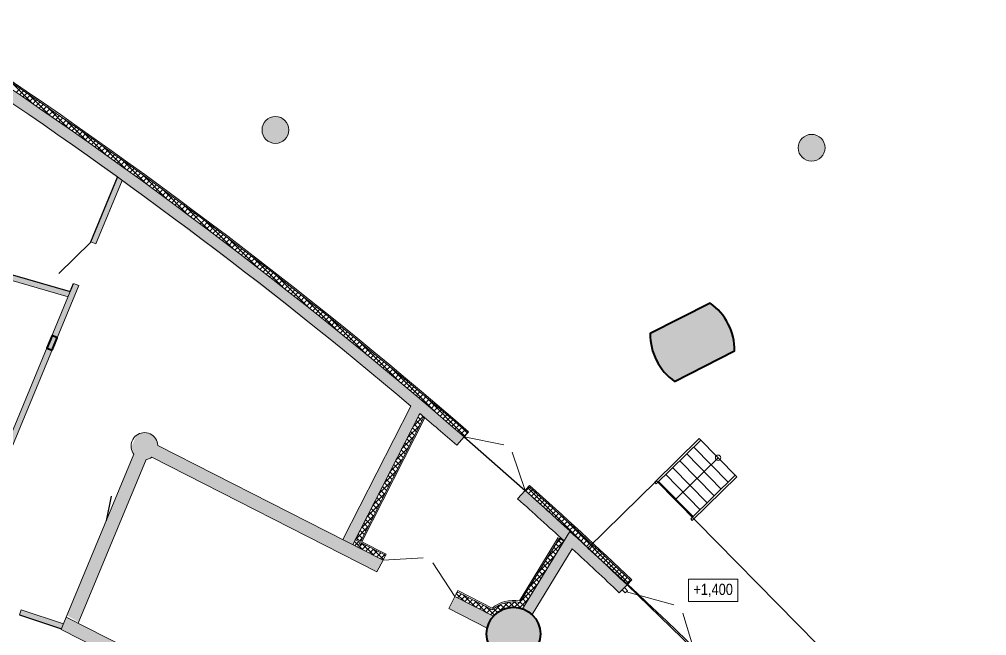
# Model space of a CAD drawing. Header units: millimetres. Extents: x 72919 to 485785, y -53256 to 338519.
# Drawn here: x 356589 to 378206, y 231175 to 244956 of the extents above; entities that cross this region are included whole.
import ezdxf

# ---------------------------------------------------------------- set-up
doc = ezdxf.new("R2010")
doc.units = ezdxf.units.MM
for name, color, linetype, lineweight in [('door', 177, 'Continuous', 9), ('gr', 251, 'Continuous', 40), ('h', 7, 'Continuous', 9), ('stairs', 4, 'Continuous', 5), ('wall', 5, 'Continuous', 40)]:
    doc.layers.add(name, color=color, linetype=linetype, lineweight=lineweight)
doc.styles.add('Шрифт надписей', font='ARIALN.TTF')

# ---------------------------------------------------------------- blocks, each defined once
blk = doc.blocks.new('Пилон 1')
at = {"layer": 'wall', "lineweight": 9, "ltscale": 400, "true_color": 0x000000}
h = blk.add_hatch(color=18, dxfattribs=at)
h.dxf.hatch_style = 1
edge = h.paths.add_edge_path()
edge.add_line((600, -750), (600, 750))
edge.add_arc((0, -375), 1275, 61.9275, 118.0725)
edge.add_line((-600, 750), (-600, -750))
edge.add_arc((0, 375), 1275, 241.9275, 298.0725)
at = {"layer": 'wall', "color": 0, "ltscale": 400}
blk.add_lwpolyline([(600, -750), (600, 750, 0.25), (-600, 750), (-600, -750, 0.25), (600, -750)], format="xyb", dxfattribs=at)
blk = doc.blocks.new('Колонна ∅1200')
at = {"lineweight": 9, "ltscale": 400, "true_color": 0x000000}
h = blk.add_hatch(color=18, dxfattribs=at)
h.dxf.hatch_style = 1
edge = h.paths.add_edge_path()
edge.add_arc((0, 0), 600, 0, 360)
at = {"color": 18, "ltscale": 400, "true_color": 0x000000}
blk.add_circle((0, 0), 600, dxfattribs=at)
blk = doc.blocks.new('сердечник для 125')
at = {"lineweight": 40, "ltscale": 200, "true_color": 0x000000}
h = blk.add_hatch(color=18, dxfattribs=at)
h.dxf.hatch_style = 1
h.paths.add_polyline_path([(-779283, 728683), (-779583, 728683), (-779583, 728558), (-779283, 728558)])
at = {"color": 18, "lineweight": 40, "true_color": 0x000000}
blk.add_lwpolyline([(-779283, 728683), (-779583, 728683), (-779583, 728558), (-779283, 728558)], close=True, dxfattribs=at)
at = {"ltscale": 0.740741}
for points in [[(-779408, 728682), (-779408, 728683)], [(-779283, 728558), (-779283, 728558)]]:
    blk.add_lwpolyline(points, dxfattribs=at)
blk = doc.blocks.new('Откосы  по обваловке')
at = {"layer": 'gr', "lineweight": 18, "flags": 128}
for points in [[(35191.917, 32879.755), (35206.789, 32834.274), (35208.505, 32829.014), (35209.399, 32825.975, -0.169619), (35205.761, 32774.107, -0.169619)], [(35205.862, 32851.591, 0.030365), (35216.244, 32831.417, -0.267831), (35216.9, 32787.052, -0.000174), (35209.004, 32772.817)], [(35204.553, 32851.09, 0.030459), (35215.041, 32830.7, -0.267852), (35215.676, 32787.732, -0.000158), (35208.504, 32774.8, -0.000158)]]:
    blk.add_lwpolyline(points, format="xyb", dxfattribs=at)

msp = doc.modelspace()

# ---------------------------------------------------------------- hatches: boundary and pattern name
at = {"ltscale": 500, "true_color": 0x000000}
h = msp.add_hatch(color=18, dxfattribs=at)
h.dxf.hatch_style = 1
h.paths.add_polyline_path([(352905.13384, 245384.05532), (353058.44832, 245286.93563), (352079.07235, 243740.87926), (352594.06055, 243414.65114), (352726.819, 243620.72371), (352435.2321, 243808.71249), (353270.42026, 245154.38366), (353585.97663, 244954.33993), (353721.37245, 245164.50633), (352966.68376, 245640.42919)])
edge = h.paths.add_edge_path()
edge.add_line((354603.16618, 244299.03435), (354738.562, 244509.20074))
edge.add_arc((297440.59503, 156228.28714), 105245.31688, 48.9683242121, 57.0147604278, ccw=False)
edge.add_line((366531.6373, 235619.75144), (366366.35508, 235432.17176))
edge.add_line((366366.35508, 235432.17176), (365529.10444, 236142.58616))
edge.add_line((365529.10444, 236142.58616), (364042.13368, 233210.12323))
edge.add_line((364042.13368, 233210.12323), (363819.38244, 233323.62164))
edge.add_line((363819.38244, 233323.62164), (365340.81706, 236309.57945))
edge.add_arc((285987.5293, 140949.82109), 124058.16294, 50.2345843008, 56.1187944759)
edge.add_line((355146.58247, 243942.31187), (354166.47976, 242395.10828))
edge.add_line((354166.47976, 242395.10828), (353608.27223, 242754.72317))
edge.add_line((353608.27223, 242754.72317), (353743.85834, 242965.02898))
edge.add_line((353743.85834, 242965.02898), (354090.14311, 242741.77596))
edge.add_line((354090.14311, 242741.77596), (354937.80859, 244079.91233))
edge.add_line((354937.80859, 244079.91233), (354603.16618, 244299.03435))
h = msp.add_hatch(color=18, dxfattribs=at)
h.dxf.hatch_style = 1
edge = h.paths.add_edge_path()
edge.add_arc((362312.44269, 242483.8158), 300, 0, 360)
h = msp.add_hatch(color=18, dxfattribs=at)
h.dxf.hatch_style = 1
edge = h.paths.add_edge_path()
edge.add_arc((374294.46579, 242084.88914), 300, 0, 360)
h = msp.add_hatch(color=18, dxfattribs=at)
h.dxf.hatch_style = 1
h.paths.add_polyline_path([(358783.92966, 241413.15782), (358186.81258, 239982.61759), (358244.55506, 239958.69987), (358302.29753, 239934.78216), (358899.4146, 241365.32239)])
h = msp.add_hatch(color=18, dxfattribs=at)
h.dxf.hatch_style = 1
h.paths.add_polyline_path([(355207.9759, 239592.6341), (355184.45084, 239469.80196), (355689.03453, 239324.33223), (356084.0269, 239211.21188), (357678.17947, 238754.66862), (357726.3262, 238870.90512), (356138.56465, 239325.61808)])
h = msp.add_hatch(color=18, dxfattribs=at)
h.dxf.hatch_style = 1
h.paths.add_polyline_path([(357800.30232, 239049.49926), (355795.10324, 234208.52044), (355848.5458, 234191.1559), (355914.35291, 234169.77387), (357915.78726, 239001.66383)])
h = msp.add_hatch(color=18, dxfattribs=at)
h.dxf.hatch_style = 1
h.paths.add_polyline_path([(363559.44563, 228573.96813), (363423.24908, 228306.66587), (357524.2839, 231312.32217), (357572.96958, 231431.32655), (357638.80496, 231590.66859)])
edge = h.paths.add_edge_path()
edge.add_line((366183.64011, 231782.26559), (367047.06949, 231342.32255))
edge.add_arc((367632.79563, 231212.22684), 600, 167.477312248, 224.022283272)
edge.add_line((367201.35388, 230795.26399), (365295.96751, 227686.27673))
edge.add_line((365295.96751, 227686.27673), (365163.28113, 227756.83185))
edge.add_line((365163.28113, 227756.83185), (365027.06264, 227489.48655))
edge.add_line((365027.06264, 227489.48655), (365408.35088, 227295.21156))
edge.add_line((365408.35088, 227295.21156), (367457.14537, 230638.51351))
edge.add_arc((367632.79563, 231212.22684), 600, 252.977307644, 498.522287876)
edge.add_line((367183.26758, 231609.62404), (366319.8382, 232049.56707))
edge.add_line((366319.8382, 232049.56707), (366183.64011, 231782.26559))
edge = h.paths.add_edge_path()
edge.add_line((364579.83122, 232599.45409), (364716.02931, 232866.75557))
edge.add_line((364716.02931, 232866.75557), (359684.70774, 235430.36406))
edge.add_arc((359385.11985, 235414.66944), 299.99872, 2.998834671, 127.50229041)
edge.add_line((359202.48268, 235652.66712), (359087.68878, 235375.49866))
edge.add_arc((359385.06588, 235414.64416), 299.94251, 187.499065476, 217.502295784)
edge.add_line((359147.1128, 235232.04119), (357655.02784, 231629.83405))
edge.add_line((357655.02784, 231629.83405), (357915.66401, 231475.12836))
edge.add_line((357915.66401, 231475.12836), (359424.27766, 235117.23334))
edge.add_arc((359385.11577, 235414.673), 300.00668, 277.50060816, 302.999137291)
edge.add_line((359548.50733, 235163.06377), (364579.83122, 232599.45409))
h = msp.add_hatch(color=18, dxfattribs=at)
h.dxf.hatch_style = 1
h.paths.add_polyline_path([(367889.66692, 234423.14977), (367724.3847, 234235.57009, -0.0032322112), (368761.67347, 233293.91893), (368892.18523, 233506.89477, -0.000293216), (368985.93525, 233420.64579), (368988.44612, 233424.74316, 0.0003485442), (368895.4878, 233510.48904, 0.0031262846)])
h = msp.add_hatch(color=18, dxfattribs=at)
h.dxf.hatch_style = 1
edge = h.paths.add_edge_path()
edge.add_arc((336810.43379, 180914.99944), 58990, 54.4763461264, 54.7241800759)
edge.add_line((370877.93421, 229073.3374), (368236.38564, 226608.71048))
edge.add_line((368236.38564, 226608.71048), (366290.76832, 228735.17441))
edge.add_line((366290.76832, 228735.17441), (366157.57056, 228517.81715))
edge.add_line((366157.57056, 228517.81715), (372010.44681, 222128.91942))
edge.add_line((372010.44681, 222128.91942), (372170.60006, 222316.43479))
edge.add_line((372170.60006, 222316.43479), (370552.2509, 224083.38856))
edge.add_line((370552.2509, 224083.38856), (373657.78341, 226981.17929))
edge.add_arc((336810.43379, 180914.99944), 58990, 51.3444346551, 51.5898786462)
edge.add_line((373460.10736, 227138.60301), (370383.38306, 224267.74999))
edge.add_line((370383.38306, 224267.74999), (368406.74542, 226425.74113))
edge.add_line((368406.74542, 226425.74113), (371085.92463, 228925.52774))
h.paths.add_polyline_path([(372170.60006, 222316.43479), (372010.44681, 222128.91942), (372662.90963, 221416.70238), (372836.06783, 221589.86057)])
edge = h.paths.add_edge_path()
edge.add_arc((295401.98044, 153531.21201), 108363.62729, 43.124967666, 43.1839497634, ccw=False)
edge.add_line((374492.74059, 227607.70881), (374669.61177, 227784.57999))
edge.add_arc((295401.98044, 153531.21201), 108613.62729, 43.1292850333, 43.4382715468)
edge.add_line((374268.02512, 228210.9752), (374180.09428, 228125.93469))
edge.add_line((374180.09428, 228125.93469), (374155.09428, 228100.93469))
edge.add_line((374155.09428, 228100.93469), (374154.67653, 228101.35243))
edge.add_line((374154.67653, 228101.35243), (374088.30958, 228037.16699))
edge.add_arc((295401.98044, 153531.21201), 108363.62729, 43.3161076353, 43.4368770861, ccw=False)
edge.add_line((374245.18014, 227871.14462), (373460.10736, 227138.60301))
edge.add_arc((336810.43379, 180914.99944), 58990, 51.3444346551, 51.5898786462, ccw=False)
edge.add_line((373657.78341, 226981.17929), (374416.442, 227689.08809))
edge = h.paths.add_edge_path()
edge.add_arc((399148.30661, 256394.25979), 37732.75183, 224.44334147, 224.896352112)
edge.add_line((372418.99961, 229761.48473), (372508.45524, 229847.99991))
edge.add_line((372508.45524, 229847.99991), (372533.45524, 229872.99991))
edge.add_line((372533.45524, 229872.99991), (372533.87299, 229872.58217))
edge.add_line((372533.87299, 229872.58217), (372598.71714, 229935.29486))
edge.add_arc((295401.98044, 153531.21201), 108613.62729, 44.7043289425, 45.2309496104)
edge.add_line((371893.21615, 230641.59324), (371830.77098, 230577.26913))
edge.add_line((371830.77098, 230577.26913), (371831.14152, 230576.89859))
edge.add_line((371831.14152, 230576.89859), (371806.14152, 230551.89859))
edge.add_line((371806.14152, 230551.89859), (371719.06856, 230462.20564))
edge.add_arc((275196.02953, 133197.28412), 137029.78517, 45.034543219, 45.2193455565, ccw=False)
edge.add_line((372032.28511, 230150.37394), (370877.93421, 229073.3374))
edge.add_arc((336810.43379, 180914.99944), 58990, 54.4763461263, 54.7241800758, ccw=False)
edge.add_line((371085.92463, 228925.52774), (372209.2645, 229973.65097))
edge = h.paths.add_edge_path()
edge.add_line((368985.93525, 233420.64579), (367946.16299, 231723.89167))
edge.add_arc((367632.79563, 231212.22684), 600, 46.490389398, 58.514757917, ccw=False)
edge.add_line((368045.88137, 231647.38218), (368946.43228, 233116.94769))
edge.add_arc((295249.37429, 153368.25395), 108586.88, 46.4992897387, 47.2584762687, ccw=False)
edge.add_line((369996.62642, 232133.46714), (370060.8599, 232199.63338))
edge.add_line((370060.8599, 232199.63338), (370060.48936, 232200.00392))
edge.add_line((370060.48936, 232200.00392), (370085.48936, 232225.00392))
edge.add_line((370085.48936, 232225.00392), (370170.775, 232312.85577))
edge.add_arc((295401.98044, 153531.21201), 108613.62729, 46.4970129946, 47.3526831875)
edge = h.paths.add_edge_path()
edge.add_arc((295401.98044, 153531.21201), 108613.62729, 47.3526831875, 47.4198833327)
edge.add_line((368892.18523, 233506.89477), (367832.68693, 231777.95069))
edge.add_arc((367632.79563, 231212.22684), 600, 58.514757917, 70.539788605, ccw=False)
edge.add_line((367946.16299, 231723.89167), (368985.93525, 233420.64579))
edge = h.paths.add_edge_path()
edge.add_line((375644.13739, 226358.89883), (375797.01785, 226562.42448))
edge.add_arc((295401.98044, 153531.21201), 108613.62729, 42.2521484315, 42.3901880622)
edge.add_line((375620.83453, 226755.90376), (375443.87387, 226578.9431))
edge.add_arc((295401.98044, 153531.21201), 108363.62729, 42.3019591669, 42.384162921, ccw=False)
edge.add_line((375548.59494, 226464.02975), (375574.40609, 226435.65553))
edge.add_line((375574.40609, 226435.65553), (375644.13739, 226358.89883))
edge = h.paths.add_edge_path()
edge.add_line((376295.99001, 225049.78275), (376528.51519, 224858.04387))
edge.add_line((376528.51519, 224858.04387), (376946.80219, 225276.33087))
edge.add_arc((295401.98044, 153531.21201), 108613.62729, 41.3421045776, 42.2521484315)
edge.add_line((375797.01785, 226562.42448), (375644.13739, 226358.89883))
edge.add_line((375644.13739, 226358.89883), (375675.38854, 226324.4512))
edge.add_line((375675.38854, 226324.4512), (375717.99914, 226277.43432))
edge.add_arc((295401.98044, 153531.21201), 108363.62729, 41.4925863822, 42.1687053909, ccw=False)
edge.add_line((376570.8292, 225324.62195), (376295.99001, 225049.78275))
h = msp.add_hatch(color=18, dxfattribs=at)
h.dxf.hatch_style = 1
h.paths.add_polyline_path([(357577.47933, 231442.34992), (356626.42281, 231751.36691), (356589.34077, 231637.24013), (357531.91645, 231330.97873)])

# ---------------------------------------------------------------- linework, layer by layer
at = {"color": 18, "ltscale": 500, "true_color": 0x000000}
for p, q in [((358186.81258, 239982.61759), (358786.07173, 241429.35714)), ((355204.12511, 239593.22865), (357726.3262, 238870.90512)), ((357726.3262, 238870.90512), (357800.30232, 239049.49926)), ((358639.07799, 234297.14005), (358532.05986, 233742.01392)), ((356589.34077, 231637.24013), (357531.91645, 231330.97873))]:
    msp.add_line(p, q, dxfattribs=at)
for points in [[(415650.43379, 180914.99944, 0.4142135624), (336810.43379, 259754.99944), (221610.43379, 259754.99944, 0.4142135624), (142770.43379, 180914.99944), (142770.43379, 104414.99944, 0.4142135624), (221610.43379, 25574.99944), (336810.43379, 25574.99944, 0.4142135624), (415650.43379, 104414.99944)], [(414950.43379, 180914.99944, 0.4142135624), (336810.43379, 259054.99944), (221610.43379, 259054.99944, 0.4142135624), (143470.43379, 180914.99944), (143470.43379, 104414.99944, 0.4142135624), (221610.43379, 26274.99944), (336810.43379, 26274.99944, 0.4142135624), (414950.43379, 104414.99944)]]:
    msp.add_lwpolyline(points, format="xyb", close=True, dxfattribs=at)
msp.add_lwpolyline([(388758.73788, 239272.85203, 0.1813556351), (337567.12652, 259051.18543, 0.1813556351)], format="xyb", dxfattribs=at)
for points in [[(366531.6373, 235619.75144), (367889.66692, 234423.14977)], [(370170.775, 232312.85577), (371892.78375, 230641.14784)]]:
    msp.add_lwpolyline(points, dxfattribs=at)
at = {"layer": 'door', "linetype": 'ByBlock', "ltscale": 100}
for p, q in [((357473.04217, 239273.27302), (358187.95494, 239972.48667)), ((366531.6373, 235619.75144), (367413.93017, 235442.10206)), ((367889.66692, 234423.14977), (367602.36936, 235276.06249)), ((364716.02931, 232866.75557), (365614.79605, 232913.85479)), ((365829.6657, 232804.37229), (366319.8382, 232049.56707))]:
    msp.add_line(p, q, dxfattribs=at)
at = {"layer": 'door', "ltscale": 100}
for p, q in [((370060.48936, 232200.00392), (370110.48936, 232250.00392)), ((370131.20004, 232129.29324), (370060.48936, 232200.00392)), ((370110.48936, 232250.00392), (370181.20004, 232179.29324)), ((370181.20004, 232179.29324), (370131.20004, 232129.29324)), ((370156.20004, 232154.29324), (371217.5992, 231865.44759)), ((371734.71881, 230621.88387), (371414.54336, 231674.25628))]:
    msp.add_line(p, q, dxfattribs=at)
at = {"layer": 'h'}
msp.add_lwpolyline([(371543.74637, 232437.07674), (372643.74637, 232437.07674), (372643.74637, 231937.07674), (371543.74637, 231937.07674)], close=True, dxfattribs=at)
at = {"layer": 'stairs', "color": 4, "lineweight": 15, "ltscale": 100}
msp.add_line((372203.31955, 235154.55506), (371261.41297, 234229.77834), dxfattribs=at)
for points in [[(370787.5425, 234605.37356), (371782.9665, 235582.69442)], [(370822.57192, 234569.69528), (371817.99592, 235547.01614)], [(371782.9665, 235582.69442), (372623.67261, 234726.4157)], [(371504.02706, 235238.75723), (372274.67433, 234453.83508)], [(371661.01149, 235392.88668), (372431.65876, 234607.96453)], [(371347.04263, 235084.62778), (372117.6899, 234299.70562)], [(371033.07377, 234776.36887), (371803.72104, 233991.44672)], [(371190.0582, 234930.49832), (371960.70547, 234145.57617)], [(371593.21919, 233784.77313), (372588.64319, 234762.09398)], [(370822.57192, 234569.69528), (370787.5425, 234605.37356)], [(371646.73661, 233837.31726), (370876.08934, 234622.23942)], [(370876.08934, 234622.23942), (371646.73661, 233837.31726)], [(371628.24861, 233749.09485), (372623.67261, 234726.4157)], [(371593.21919, 233784.77313), (371628.24861, 233749.09485)]]:
    msp.add_lwpolyline(points, dxfattribs=at)
msp.add_circle((372203.31955, 235154.55506), 59.63351, dxfattribs=at)
at = {"layer": 'wall', "color": 18, "lineweight": 18, "ltscale": 0.007407, "true_color": 0x000000}
for p, q in [((358302.29753, 239934.78216), (358890.22488, 241354.16434)), ((355169.71033, 239473.0595), (357678.17947, 238754.66862)), ((355795.10324, 234208.52044), (357726.3262, 238870.90512)), ((355914.35291, 234169.77387), (357915.78726, 239001.66383)), ((356626.42281, 231751.36691), (356589.34077, 231637.24013)), ((356626.42281, 231751.36691), (357577.47933, 231442.34992))]:
    msp.add_line(p, q, dxfattribs=at)
at = {"layer": 'wall', "color": 18, "lineweight": 18, "ltscale": 0.007407, "true_color": 0x000000, "extrusion": (0.891005, -0.453994, 0)}
msp.add_line((365630.80415, 236063.71679), (364217.15423, 233289.29654), dxfattribs=at)
at = {"layer": 'wall', "color": 18, "lineweight": 18, "ltscale": 0.007407, "true_color": 0x000000, "extrusion": (0.707107, -0.707107, 0)}
msp.add_line((365390.02655, 235855.48912), (365613.21602, 236078.67859), dxfattribs=at)
at = {"layer": 'wall', "color": 18, "lineweight": 18, "ltscale": 0.007407, "true_color": 0x000000, "extrusion": (-0.707107, -0.707107, 0)}
msp.add_line((367207.21098, 231635.35104), (367009.94616, 231832.61586), dxfattribs=at)
at = {"layer": 'wall', "color": 18, "lineweight": 18, "ltscale": 0.007407, "true_color": 0x000000}
for points in [[(365536.82247, 236143.58986, -0.0025212714), (366366.35508, 235432.17176), (366531.6373, 235619.75144, 0.0340329577), (354738.562, 244509.20074), (354603.16618, 244299.03435, -0.0009228505), (354937.80859, 244079.91233)], [(355146.58247, 243942.31187, -0.0294067092), (365340.81706, 236309.57945, -0.0294067092)], [(357638.80496, 231590.66859), (359147.1128, 235232.04119, -0.1316668368), (359087.68878, 235375.49866, -0.2679487059), (359202.48268, 235652.66712, -0.6038544122), (359684.70774, 235430.36406), (364716.02931, 232866.75557)], [(364579.83122, 232599.45409), (359548.50733, 235163.06377, -0.1117196736), (359424.27766, 235117.23334), (357906.93347, 231454.05104)], [(368895.4878, 233510.48904, 0.0031262846), (367889.66692, 234423.14977), (367724.3847, 234235.57009, -0.0032322112), (368761.67347, 233293.91893)], [(367832.68693, 231777.95069), (368892.18523, 233506.89477, -0.0040268033), (370170.775, 232312.85577), (369996.62642, 232133.46714, 0.0033125883), (368946.43228, 233116.94769), (368045.88137, 231647.38218)], [(366319.8382, 232049.56707), (367183.26758, 231609.62404, -1.8330825374), (367457.14537, 230638.51351), (366290.76832, 228735.17441)], [(366157.57056, 228517.81715), (365408.35088, 227295.21156), (365027.06264, 227489.48655), (365163.28113, 227756.83185), (365297.80867, 227689.28018), (367201.35388, 230795.26399, -0.2518552105), (367047.06949, 231342.32255), (366183.64011, 231782.26559)]]:
    msp.add_lwpolyline(points, format="xyb", dxfattribs=at)
at = {"layer": 'wall', "color": 18, "lineweight": 18, "ltscale": 0.007407, "true_color": 0x000000, "extrusion": (0.707107, 0.707107, 0)}
for points, elevation in [([(-80472.02507, 0), (-79825.50889, 0)], 424233.13647), ([(-81437.8172, 0), (-80759.36554, 0)], 424408.13647), ([(-82457.43919, 0), (-81741.72963, 0)], 424583.13647), ([(-91712.50658, 0), (-90312.00127, 0)], 425720.63647), ([(-91647.54121, 0), (-91521.36589, 0)], 425370.63647), ([(-92301.43433, 0), (-92175.25901, 0)], 423358.13647), ([(-92472.01515, 0), (-92345.83983, 0)], 422833.13647), ([(-92557.30556, 0), (-92431.13023, 0)], 422570.63647), ([(-96062.52655, 0), (-95939.11673, 0)], 424583.13647), ([(-96020.51277, 0), (-95897.10294, 0)], 424758.13647)]:
    msp.add_lwpolyline(points, dxfattribs=dict(at, elevation=elevation))
at = {"layer": 'wall', "color": 18, "lineweight": 18, "ltscale": 0.007407, "true_color": 0x000000}
for points in [[(356521.53149, 243321.16071), (356607.90075, 243407.52997)], [(356668.68263, 243220.82448), (356755.02515, 243307.167)], [(357279.37833, 242800.62055), (356811.3443, 243268.65458)], [(356889.01567, 243069.92645), (356975.31855, 243156.22933)], [(357255.18916, 242817.38152), (357341.42726, 242903.61961)], [(357401.29223, 242715.99721), (357487.50486, 242802.20984)], [(357474.26536, 242665.22666), (357560.46535, 242751.42664)], [(357547.18626, 242614.40386), (357633.37366, 242700.59127)], [(358104.32086, 242223.1654), (357611.94387, 242715.54239)], [(357620.05493, 242563.52885), (357706.22982, 242649.70374)], [(357692.87141, 242512.60164), (357779.03385, 242598.76408)], [(357838.34788, 242410.59074), (357924.4856, 242496.72846)], [(357911.00791, 242359.50708), (357997.13337, 242445.63255)], [(358345.8747, 242051.91175), (358431.9279, 242137.96495)], [(358970.5505, 241604.42313), (358449.53566, 242125.43798)], [(358490.41428, 241948.96396), (358576.44389, 242034.99357)], [(358562.60617, 241897.41216), (358648.62408, 241983.43007)], [(358634.74614, 241845.80845), (358720.75241, 241931.81472)], [(358850.85483, 241690.68607), (358936.82655, 241776.6578)], [(359421.5521, 241277.16522), (358884.18586, 241814.53146)], [(358994.66812, 241587.012), (359080.61713, 241672.961)], [(359138.27428, 241483.13078), (359224.20081, 241569.05731)], [(359209.99974, 241431.11255), (359295.91512, 241517.02793)], [(359353.2955, 241326.92094), (359439.18877, 241412.81421)], [(359567.85156, 241170.24594), (359653.71213, 241256.10651)], [(359995.57036, 240855.50261), (360081.36717, 240941.29943)], [(360066.67643, 240802.865), (360152.46283, 240888.6514)], [(360492.23221, 240485.95866), (360577.9574, 240571.68385)], [(360774.90822, 240273.65993), (360860.5938, 240359.34551)], [(360845.44891, 240220.45693), (360931.12474, 240306.13276)], [(358186.81258, 239982.61759), (358302.29753, 239934.78216)], [(361127.09891, 240007.13218), (361212.73634, 240092.76961)], [(361337.79852, 239846.60073), (361423.40777, 239932.20998)], [(361478.00904, 239739.32387), (361563.5998, 239824.91463)], [(361687.94131, 239578.02509), (361773.50479, 239663.58857)], [(361757.81654, 239524.15663), (361843.37104, 239609.71113)], [(362175.9959, 239199.87388), (362261.49778, 239285.37575)], [(362245.51395, 239145.64823), (362331.00726, 239231.14154)], [(362314.98103, 239091.37162), (362400.46583, 239176.85643)], [(362384.39716, 239037.04407), (362469.87352, 239122.52043)], [(357800.30232, 239049.49926), (357915.78726, 239001.66383)], [(362453.76235, 238982.66558), (362539.23033, 239068.13355)], [(362523.07663, 238928.23617), (362608.53628, 239013.69581)], [(362592.34001, 238873.75586), (362677.79138, 238959.20723)], [(362661.55249, 238819.22466), (362746.99565, 238904.66782)], [(362730.7141, 238764.64258), (362816.14911, 238850.07759)], [(362937.89384, 238600.59126), (363023.30474, 238686.00215)], [(363006.8521, 238545.80583), (363092.25508, 238631.20881)], [(363144.61623, 238436.08258), (363230.00354, 238521.4699)], [(363213.42212, 238381.14479), (363298.80169, 238466.52436)], [(363830.39258, 237884.42207), (363915.70504, 237969.73453)], [(363898.69147, 237828.97727), (363983.99677, 237914.28257)], [(364035.13739, 237717.93582), (364120.42853, 237803.22696)], [(365085.17351, 236850.98068), (364188.3628, 237747.79138)], [(364239.42678, 237550.99415), (364324.69711, 237636.26448)], [(364375.36685, 237439.44685), (364460.6236, 237524.70359)], [(364443.26107, 237383.59738), (364528.51111, 237468.84742)], [(364511.10476, 237327.69738), (364596.34815, 237412.94077)], [(364578.89793, 237271.74687), (364664.13473, 237356.98367)], [(364984.59675, 236934.98356), (365069.79519, 237020.182)], [(365186.76509, 236765.92084), (365271.94513, 236851.10088)], [(365321.29194, 236652.96032), (365406.45999, 236738.12837)], [(363819.80703, 233324.45494), (365340.81706, 236309.57945)], [(365656.72754, 236369.67749), (365741.86662, 236454.81657)], [(365790.54938, 236256.01195), (365875.67727, 236341.13984)], [(365857.38483, 236199.10371), (365942.5072, 236284.22609)], [(364042.55827, 233210.95654), (365536.82247, 236143.58986)], [(364110.23364, 233343.77578), (365536.82247, 236143.58986)], [(365518.57892, 236107.78518), (365544.84125, 236134.04751)], [(365619.39599, 236058.73553), (365558.49397, 236125.78738)], [(366057.58939, 236028.07722), (366142.69557, 236113.1834)], [(365654.28933, 236043.72843), (364243.88438, 233275.67674)], [(365261.47418, 235603.19307), (365536.0666, 235877.78549)], [(366323.82501, 235799.3381), (366408.9104, 235884.42348)], [(365132.92181, 235350.89701), (365407.51423, 235625.48943)], [(365461.75333, 235731.93874), (365372.5339, 235821.15817)], [(366522.97421, 235627.25623), (366608.04458, 235712.3266)], [(366531.6373, 235619.75144), (366610.21451, 235710.44666)], [(365211.14112, 235240.08883), (365121.92169, 235329.30826)], [(364747.26469, 234594.00883), (365021.85711, 234868.60126)], [(364960.52891, 234748.23892), (364871.30948, 234837.45834)], [(365002.29761, 234830.2139), (364913.07818, 234919.43333)], [(364618.71232, 234341.71277), (364893.30474, 234616.3052)], [(364490.15995, 234089.41672), (364764.75237, 234364.00914)], [(364709.9167, 234256.38901), (364620.69727, 234345.60843)], [(364751.6854, 234338.36399), (364662.46598, 234427.58342)], [(367904.35437, 234410.01897), (367989.33923, 234495.00383)], [(369234.66347, 233196.46546), (367945.50638, 234485.62255)], [(367969.65167, 234351.57258), (368054.632, 234436.55291)], [(368034.88902, 234293.06625), (368119.86489, 234378.04212)], [(364361.60758, 233837.12066), (364636.2, 234111.71308)], [(368230.24146, 234117.18763), (368315.20443, 234202.1506)], [(368295.2391, 234058.44158), (368380.19793, 234143.40041)], [(364501.07319, 233846.51408), (364411.85377, 233935.73351)], [(368360.17683, 233999.63562), (368445.1316, 234084.59039)], [(364459.30449, 233764.53909), (364370.08506, 233853.75852)], [(368683.96718, 233704.70754), (368768.90284, 233789.6432)], [(368748.54564, 233645.54232), (368833.47772, 233730.47439)], [(364113.88804, 233341.91375), (364379.09526, 233607.12096)], [(364333.99839, 233518.61414), (364244.77896, 233607.83357)], [(364166.92358, 233190.7142), (364077.67898, 233279.9588)], [(364084.33724, 233188.61926), (364173.55817, 233277.84019)], [(364217.15423, 233289.29654), (364110.23364, 233343.77578)], [(364230.26457, 233248.94659), (364770.50854, 232973.67616)], [(364509.28195, 232972.09952), (364234.68952, 233246.69194)], [(364243.88438, 233275.67674), (364784.12835, 233000.40631)], [(369134.75984, 233289.29439), (369219.67209, 233374.20664)], [(369263.01937, 233170.06655), (369347.92564, 233254.97282)], [(364042.13368, 233210.12323), (364042.1346, 233210.12504)], [(364716.02931, 232866.75557), (364175.78534, 233142.026)], [(364256.98589, 233100.65189), (364189.22844, 233168.40934)], [(364248.28871, 233105.08336), (364337.50814, 233194.30279)], [(364330.2637, 233063.31466), (364419.48313, 233152.53409)], [(364412.23868, 233021.54596), (364501.45811, 233110.76538)], [(364494.21367, 232979.77726), (364583.4331, 233068.99668)], [(364576.18865, 232938.00855), (364665.40808, 233027.22798)], [(364579.83122, 232599.45409), (364716.02931, 232866.75557)], [(364658.16364, 232896.23985), (364747.38307, 232985.45928)], [(369518.82093, 232930.89336), (369603.71621, 233015.78864)], [(368387.16755, 232682.78083), (368299.90363, 232770.04475)], [(369900.73021, 232570.34052), (369985.61137, 232655.22168)], [(370154.14148, 232328.77705), (370239.01481, 232413.65037)], [(370170.775, 232312.85577), (370274.5094, 232421.20324)], [(366183.64011, 231782.26559), (366319.8382, 232049.56707)], [(366379.63833, 232019.09712), (366468.85776, 232108.31655)], [(366461.61331, 231977.32842), (366550.83274, 232066.54785)], [(366779.94647, 231815.12818), (366505.35405, 232089.7206)], [(366543.5883, 231935.55972), (366632.80773, 232024.77915)], [(366625.56328, 231893.79102), (366714.78271, 231983.01044)], [(367032.24253, 231686.5758), (366757.65011, 231961.16823)], [(367766.38327, 231797.17414), (367968.04641, 231998.83727)], [(366707.53827, 231852.02232), (366796.7577, 231941.24174)], [(366871.48824, 231768.48491), (366960.70767, 231857.70434)], [(367035.43821, 231684.94751), (367124.65764, 231774.16694)], [(367349.05446, 231740.99493), (367261.08406, 231828.96533)], [(367435.02693, 231778.76615), (367342.56826, 231871.22482)], [(367533.53228, 231804.00449), (367433.40735, 231904.12941)], [(367649.25514, 231812.02531), (367535.60207, 231925.67838)], [(367776.11659, 231917.82764), (367776.73193, 231916.30613)]]:
    msp.add_lwpolyline(points, dxfattribs=at)
at = {"layer": 'wall', "color": 18, "lineweight": 18, "ltscale": 0.007407, "true_color": 0x000000, "extrusion": (0.707107, -0.707107, 0)}
for points, elevation in [([(424169.42401, 0), (424291.54964, 0)], 80132.24981), ([(424202.37863, 0), (424324.46661, 0)], 80307.24981), ([(424218.74461, 0), (424340.81391, 0)], 80394.74981), ([(424251.25406, 0), (424373.28626, 0)], 80569.74981), ([(424267.39761, 0), (424389.4114, 0)], 80657.24981), ([(424283.46708, 0), (424405.46254, 0)], 80744.74981), ([(424299.46251, 0), (424421.43974, 0)], 80832.24981), ([(424331.23138, 0), (424453.1724, 0)], 81007.24981), ([(424424.76437, 0), (424546.59894, 0)], 81532.24981), ([(424470.53482, 0), (424592.31736, 0)], 81794.74981), ([(424485.64428, 0), (424607.40966, 0)], 81882.24981), ([(424500.68012, 0), (424622.42842, 0)], 81969.74981), ([(424515.64237, 0), (424637.37368, 0)], 82057.24981), ([(424530.53106, 0), (424652.24547, 0)], 82144.74981), ([(424560.08786, 0), (424681.76874, 0)], 82319.74981), ([(424618.32008, 0), (424739.93494, 0)], 82669.74981), ([(424632.69468, 0), (424754.29325, 0)], 82757.24981), ([(424661.22395, 0), (424782.79021, 0)], 82932.24981), ([(424689.46016, 0), (424810.99447, 0)], 83107.24981), ([(424731.26552, 0), (424852.75254, 0)], 83369.74981), ([(424758.77012, 0), (424880.22605, 0)], 83544.74981), ([(424772.41281, 0), (424893.85332, 0)], 83632.24981), ([(424799.47911, 0), (424920.88905, 0)], 83807.24981), ([(424812.90277, 0), (424934.29756, 0)], 83894.74981), ([(424826.25349, 0), (424947.6332, 0)], 83982.24981), ([(424839.53127, 0), (424960.896, 0)], 84069.74981), ([(424852.73616, 0), (424974.08599, 0)], 84157.24981), ([(424891.91371, 0), (425013.21935, 0)], 84419.74981), ([(424904.82727, 0), (425026.11836, 0)], 84507.24981), ([(424917.66806, 0), (425038.94468, 0)], 84594.74981), ([(424930.43612, 0), (425051.69835, 0)], 84682.24981), ([(424943.13146, 0), (425064.3794, 0)], 84769.74981), ([(424980.78146, 0), (425101.98701, 0)], 85032.24981), ([(424993.1862, 0), (425114.37779, 0)], 85119.74981), ([(425029.96501, 0), (425151.11523, 0)], 85382.24981), ([(425042.07956, 0), (425163.21615, 0)], 85469.74981), ([(425054.12162, 0), (425175.24468, 0)], 85557.24981), ([(425077.98836, 0), (425199.08461, 0)], 85732.24981), ([(425089.8131, 0), (425210.89606, 0)], 85819.74981), ([(425113.24543, 0), (425234.30208, 0)], 85994.74981), ([(425136.38838, 0), (425257.41905, 0)], 86169.74981), ([(425147.8514, 0), (425268.86921, 0)], 86257.24981), ([(425181.8069, 0), (425302.78662, 0)], 86519.74981), ([(425192.98095, 0), (425313.94815, 0)], 86607.24981), ([(425204.08283, 0), (425325.03757, 0)], 86694.74981), ([(425215.11254, 0), (425336.05492, 0)], 86782.24981), ([(425226.07011, 0), (425347.00022, 0)], 86869.74981), ([(425331.68293, 0), (425452.49483, 0)], 87744.74981), ([(425341.84838, 0), (425462.64892, 0)], 87832.24981), ([(425371.91352, 0), (425492.68045, 0)], 88094.74981), ([(425401.33223, 0), (425522.0663, 0)], 88357.24981), ([(425410.99491, 0), (425531.71819, 0)], 88444.74981), ([(425420.58584, 0), (425541.29841, 0)], 88532.24981), ([(425430.10504, 0), (425550.80699, 0)], 88619.74981), ([(425439.55253, 0), (425560.24393, 0)], 88707.24981), ([(425448.92833, 0), (425569.60927, 0)], 88794.74981), ([(425458.23246, 0), (425578.90302, 0)], 88882.24981), ([(425467.46493, 0), (425588.1252, 0)], 88969.74981), ([(425494.73262, 0), (425615.36248, 0)], 89232.24981), ([(425512.55315, 0), (425633.16314, 0)], 89407.24981), ([(425521.35608, 0), (425641.95627, 0)], 89494.74981), ([(425538.74738, 0), (425659.32819, 0)], 89669.74981), ([(425580.9748, 0), (425701.50859, 0)], 90107.24981), ([(425589.20599, 0), (425709.73062, 0)], 90194.74981), ([(425597.36578, 0), (425717.88133, 0)], 90282.24981), ([(425605.4542, 0), (425725.96075, 0)], 90369.74981), ([(425613.47125, 0), (425733.96889, 0)], 90457.24981), ([(425629.29134, 0), (425749.77138, 0)], 90632.24981), ([(425637.09441, 0), (425757.56577, 0)], 90719.74981), ([(425652.48666, 0), (425772.94091, 0)], 90894.74981), ([(425667.59384, 0), (425788.0313, 0)], 91069.74981), ([(425675.04056, 0), (425795.46974, 0)], 91157.24981), ([(425682.41606, 0), (425802.83705, 0)], 91244.74981), ([(425689.72035, 0), (425810.13322, 0)], 91332.24981), ([(425704.11536, 0), (425824.51225, 0)], 91507.24981), ([(425725.17416, 0), (425845.54767, 0)], 91769.74981), ([(425732.05149, 0), (425852.41736, 0)], 91857.24981), ([(425745.59283, 0), (425865.94368, 0)], 92032.24981), ([(425752.25687, 0), (425872.60032, 0)], 92119.74981), ([(425758.84984, 0), (425879.18597, 0)], 92207.24981), ([(425771.82261, 0), (425892.14435, 0)], 92382.24981), ([(425778.20243, 0), (425898.5171, 0)], 92469.74981), ([(424336.87977, 0), (424725.2121, 0)], 91857.24981), ([(424067.57926, 0), (424455.91159, 0)], 91944.74981), ([(425914.85645, 0), (426035.02428, 0)], 94657.24981), ([(425919.44647, 0), (426039.60822, 0)], 94744.74981), ([(425936.95921, 0), (426057.09776, 0)], 95094.74981), ([(425941.12562, 0), (426061.25866, 0)], 95182.24981), ([(425945.20735, 0), (426065.33498, 0)], 95269.74981), ([(422721.07673, 0), (423109.40905, 0)], 92382.24981), ([(425949.20441, 0), (426069.32675, 0)], 95357.24981), ([(425960.68764, 0), (426080.79478, 0)], 95619.74981), ([(425964.34611, 0), (426084.44841, 0)], 95707.24981), ([(425967.91997, 0), (426088.01753, 0)], 95794.74981), ([(425971.40921, 0), (426091.50216, 0)], 95882.24981), ([(422493.47904, 0), (422570.80804, 0)], 92557.24981), ([(425184.46795, 0), (425698.50685, 0)], 95794.74981), ([(425548.93168, 0), (425692.56781, 0)], 95707.24981), ([(425974.81385, 0), (426094.90229, 0)], 95969.74981), ([(425981.36937, 0), (426101.44914, 0)], 96144.74981), ([(422398.59061, 0), (422490.36535, 0)], 92644.74981), ([(425987.5866, 0), (426107.65815, 0)], 96319.74981), ([(425990.56837, 0), (426110.63598, 0)], 96407.24981), ([(425993.46561, 0), (426113.52938, 0)], 96494.74981), ([(424820.00422, 0), (425334.04312, 0)], 95882.24981), ([(425999.00646, 0), (426119.06291, 0)], 96669.74981), ([(426001.6501, 0), (426121.70305, 0)], 96757.24981), ([(426004.20923, 0), (426124.2588, 0)], 96844.74981), ([(424455.54049, 0), (424969.57939, 0)], 95969.74981), ([(426006.68384, 0), (426126.73014, 0)], 96932.24981), ([(426009.07396, 0), (426129.11709, 0)], 97019.74981), ([(426013.60071, 0), (426133.63786, 0)], 97194.74981), ([(426015.73736, 0), (426135.77169, 0)], 97282.24981), ([(426017.78953, 0), (426137.82115, 0)], 97369.74981), ([(424091.07676, 0), (424605.11567, 0)], 96057.24981), ([(423183.91195, 0), (423229.54888, 0)], 94919.74981), ([(423273.95437, 0), (423400.12969, 0)], 95444.74981), ([(423330.81464, 0), (423456.98996, 0)], 95619.74981), ([(423387.67491, 0), (423713.33555, 0)], 95794.74981), ([(423594.97209, 0), (423871.79963, 0)], 95882.24981), ([(423787.76233, 0), (423971.05665, 0)], 95969.74981), ([(423888.57425, 0), (424041.5506, 0)], 96057.24981)]:
    msp.add_lwpolyline(points, dxfattribs=dict(at, elevation=elevation))
at = {"layer": 'wall', "color": 18, "lineweight": 18, "ltscale": 0.007407, "true_color": 0x000000, "extrusion": (-0.707107, -0.707107, 0)}
for points, elevation in [([(84110.14485, 0), (83324.72295, 0)], -424845.63647), ([(84700.81951, 0), (83887.15404, 0)], -424933.13647), ([(85315.22654, 0), (84470.00331, 0)], -425020.63647), ([(85956.40954, 0), (85075.61145, 0)], -425108.13647), ([(86628.12771, 0), (85706.80634, 0)], -425195.63647), ([(87335.11638, 0), (86367.05818, 0)], -425283.13647), ([(88083.48384, 0), (87060.70458, 0)], -425370.63647), ([(88881.34361, 0), (87793.28862, 0)], -425458.13647), ([(89739.87894, 0), (88572.08782, 0)], -425545.63647), ([(92567.04956, 0), (91308.21857, 0)], -425808.13647), ([(91704.40148, 0), (91578.22616, 0)], -425195.63647), ([(91675.97135, 0), (91549.79602, 0)], -425283.13647), ([(91789.69189, 0), (91663.51657, 0)], -424933.13647), ([(91761.26175, 0), (91635.08643, 0)], -425020.63647), ([(92560.78554, 0), (92430.07703, 0)], -425895.63647), ([(91874.9823, 0), (91748.80697, 0)], -424670.63647), ([(91846.55216, 0), (91720.37684, 0)], -424758.13647), ([(91818.12203, 0), (91691.9467, 0)], -424845.63647), ([(91931.84257, 0), (91805.66725, 0)], -424495.63647), ([(92017.13298, 0), (91890.95765, 0)], -424233.13647), ([(91988.70284, 0), (91862.52752, 0)], -424320.63647), ([(91960.27271, 0), (91834.09738, 0)], -424408.13647), ([(92159.28366, 0), (92033.10833, 0)], -423795.63647), ([(92130.85352, 0), (92004.6782, 0)], -423883.13647), ([(92102.42338, 0), (91976.24806, 0)], -423970.63647), ([(92187.71379, 0), (92061.53847, 0)], -423708.13647), ([(92273.0042, 0), (92146.82888, 0)], -423445.63647), ([(92358.29461, 0), (92232.11928, 0)], -423183.13647), ([(92329.86447, 0), (92203.68915, 0)], -423270.63647), ([(92443.58501, 0), (92317.40969, 0)], -422920.63647), ([(97479.17379, 0), (95386.37007, 0)], -426070.63647), ([(92528.87542, 0), (92402.7001, 0)], -422658.13647), ([(92525.41826, 0), (92459.56037, 0)], -422483.13647), ([(95810.44385, 0), (95687.03403, 0)], -425633.13647), ([(93226.38287, 0), (92891.80185, 0)], -422570.63647), ([(95873.46453, 0), (95750.0547, 0)], -425370.63647), ([(95852.45764, 0), (95729.04781, 0)], -425458.13647), ([(95831.45074, 0), (95708.04092, 0)], -425545.63647), ([(93197.95273, 0), (93161.10236, 0)], -422658.13647), ([(95936.4852, 0), (95813.07538, 0)], -425108.13647), ([(95915.47831, 0), (95792.06849, 0)], -425195.63647), ([(95894.47142, 0), (95771.0616, 0)], -425283.13647), ([(95999.50588, 0), (95876.09605, 0)], -424845.63647), ([(95978.49898, 0), (95855.08916, 0)], -424933.13647), ([(96041.51966, 0), (95918.10983, 0)], -424670.63647), ([(96104.54033, 0), (95981.13051, 0)], -424408.13647), ([(96083.53344, 0), (95960.12362, 0)], -424495.63647), ([(95165.23773, 0), (94920.00178, 0)], -423183.13647), ([(96167.56101, 0), (96044.15118, 0)], -424145.63647), ([(96146.55412, 0), (96023.14429, 0)], -424233.13647), ([(96125.54722, 0), (96002.1374, 0)], -424320.63647), ([(95869.96008, 0), (95748.922, 0)], -423533.13647), ([(96170.30473, 0), (95969.30479, 0)], -423970.63647), ([(96188.5679, 0), (96065.15807, 0)], -424058.13647)]:
    msp.add_lwpolyline(points, dxfattribs=dict(at, elevation=elevation))
at = {"layer": 'wall', "color": 18, "lineweight": 18, "ltscale": 0.007407, "true_color": 0x000000, "extrusion": (0.755794, -0.65481, 0), "elevation": 122736.0536}
msp.add_lwpolyline([(418208.47097, 0), (418238.47097, 0)], dxfattribs=at)
at = {"layer": 'wall', "color": 18, "lineweight": 18, "ltscale": 0.007407, "true_color": 0x000000}
msp.add_lwpolyline([(369292.06413, 233133.97875), (370831.3647, 234639.07544), (377568.03598, 227777.61918), (376044.0817, 226287.52777, 0.0298176984)], format="xyb", close=True, dxfattribs=at)
at = {"layer": 'wall', "color": 18, "lineweight": 18, "ltscale": 0.007407, "true_color": 0x000000, "extrusion": (0.745581, -0.666415, 0), "elevation": 118068.23336}
for points in [[(420068.70216, 0), (419948.70216, 0)], [(420098.70216, 0), (420068.70216, 0)]]:
    msp.add_lwpolyline(points, dxfattribs=at)
at = {"layer": 'wall', "color": 18, "lineweight": 18, "ltscale": 0.007407, "true_color": 0x000000, "extrusion": (0.891005, -0.453994, 0)}
for points, elevation in [([(373064.17596, 0), (373184.17596, 0)], 218487.4001), ([(373184.17596, 0), (373214.17596, 0)], 218487.4001), ([(373064.17393, 0), (373184.17596, 0)], 218607.43396), ([(373184.17596, 0), (373064.17596, 0)], 218607.43396), ([(373184.17596, 0), (373064.17393, 0)], 218637.43396), ([(373064.17596, 0), (373184.17596, 0)], 218637.43396), ([(373064.17201, 0), (373064.16999, 0)], 218607.44069), ([(373184.17596, 0), (373064.17596, 0)], 219243.76502), ([(373214.17596, 0), (373184.17596, 0)], 219243.76502), ([(373214.17596, 0), (373184.17596, 0)], 221043.76502), ([(373064.17596, 0), (373184.17596, 0)], 221043.76502)]:
    msp.add_lwpolyline(points, dxfattribs=dict(at, elevation=elevation))
at = {"layer": 'wall', "color": 18, "lineweight": 18, "ltscale": 0.007407, "true_color": 0x000000, "extrusion": (-0.453994, -0.891005, 0)}
for points, elevation in [([(218487.4001, 0), (218607.43396, 0)], -373184.17596), ([(218487.43396, 0), (218607.43396, 0)], -373184.17596), ([(218487.43357, 0), (218487.3997, 0)], -373064.17619), ([(218607.43396, 0), (218487.43396, 0)], -373064.17393), ([(218637.43396, 0), (218607.43396, 0)], -373064.17393), ([(221906.25135, 0), (221043.76502, 0)], -373214.17596), ([(222012.67261, 0), (221043.76502, 0)], -373064.17596), ([(221043.76502, 0), (221927.5356, 0)], -373184.17596)]:
    msp.add_lwpolyline(points, dxfattribs=dict(at, elevation=elevation))
at = {"layer": 'wall', "color": 18, "lineweight": 18, "ltscale": 0.007407, "true_color": 0x000000, "extrusion": (0.453994, 0.891005, 0), "elevation": 373214.17596}
msp.add_lwpolyline([(-218487.4001, 0), (-218607.43396, 0)], dxfattribs=at)
at = {"layer": 'wall', "color": 18, "lineweight": 18, "ltscale": 0.007407, "true_color": 0x000000, "extrusion": (0.85264, -0.522499, 0)}
for points, elevation in [([(391588.23452, 0), (389926.15469, 0)], 192375.27607), ([(389903.97194, 0), (391588.23452, 0)], 192405.27607), ([(391588.23452, 0), (389815.24094, 0)], 192525.27607)]:
    msp.add_lwpolyline(points, dxfattribs=dict(at, elevation=elevation))
at = {"layer": 'wall', "color": 18, "lineweight": 18, "ltscale": 0.007407, "true_color": 0x000000, "extrusion": (-0.522499, -0.85264, 0), "elevation": -391588.23452}
msp.add_lwpolyline([(192405.27607, 0), (192525.27607, 0)], dxfattribs=at)
at = {"layer": 'wall', "color": 18, "lineweight": 18, "ltscale": 0.007407, "true_color": 0x000000, "extrusion": (0.989388, 0.145298, 0)}
for points, elevation in [([(175947.88974, 0), (175949.38349, 0)], 396939.03856), ([(175947.88971, 0), (175949.38346, 0)], 396939.03858)]:
    msp.add_lwpolyline(points, dxfattribs=dict(at, elevation=elevation))
at = {"layer": 'wall', "color": 18, "lineweight": 18, "ltscale": 0.007407, "true_color": 0x000000}
msp.add_lwpolyline([(363559.44563, 228573.96813), (363423.24908, 228306.66587), (357524.2839, 231312.32217), (357586.29783, 231463.90534), (357638.80496, 231590.66859)], close=True, dxfattribs=at)
for centre in [(362312.45772, 242482.33149), (374294.48082, 242083.40483)]:
    msp.add_circle(centre, 300, dxfattribs=at)
at = {"layer": 'wall', "color": 18, "lineweight": 18, "ltscale": 0.007407, "true_color": 0x000000, "extrusion": (0, 0, -1)}
for centre, radius, start, end in [((-295383.6447, 153499.46004), 108654.40217, 123.1116681943, 130.90524717), ((-295383.6447, 153499.46004), 108774.40217, 123.1116681943, 130.90524717), ((-307439.09998, 166791.49571), 90710.04175, 131.7910013015, 133.7539321925), ((-307439.09998, 166791.49571), 90830.04175, 131.7910013015, 133.7539321925), ((-367632.69577, 231212.11653), 720.13728, 49.137025091, 101.48770253)]:
    msp.add_arc(centre, radius, start, end, dxfattribs=at)
at = {"layer": 'wall', "color": 18, "lineweight": 18, "ltscale": 0.007407, "true_color": 0x000000}
for centre, radius, start, end in [((295383.6447, 153499.46004), 108774.40217, 49.09475283, 56.8883318057), ((295383.6447, 153499.46004), 108804.40217, 49.09475283, 56.8883318057), ((307439.09998, 166791.49571), 90830.04175, 46.2460678075, 48.2089986985), ((307439.09998, 166791.49571), 90860.04175, 46.2460678075, 48.2089986985), ((367632.69577, 231212.11653), 750.13728, 80.016485372, 129.414228367), ((367632.69577, 231212.11653), 600.13728, 70.53430804, 138.511510045)]:
    msp.add_arc(centre, radius, start, end, dxfattribs=at)

# ---------------------------------------------------------------- block references
at = {"layer": 'wall', "color": 18, "lineweight": 18, "ltscale": 0.007407, "true_color": 0x000000, "xscale": 999.9999999999999, "yscale": 999.9999999999999, "zscale": 999.9999999999999, "rotation": 71.89262594900111}
msp.add_blockref('Откосы  по обваловке', (20598007.21244, -43408295.21277), dxfattribs=at)
at = {"layer": 'wall', "color": 18, "lineweight": 18, "ltscale": 0.007407, "true_color": 0x000000}
for name, p, rotation in [('Пилон 1', (371629.73814, 237734.94), 296.9999999999993), ('сердечник для 125', (-614114.11018, -203550.38047), 247.5000000000068), ('Колонна ∅1200', (367632.62412, 231212.24274), 180)]:
    msp.add_blockref(name, p, dxfattribs=dict(at, rotation=rotation))

# ---------------------------------------------------------------- texts
at = {"layer": 'h', "insert": (372093.74637, 232187.07674), "char_height": 250, "attachment_point": 5, "style": 'Шрифт надписей'}
msp.add_mtext_dynamic_manual_height_columns('+1,400', width=5.8397345, gutter_width=50, heights=[0], dxfattribs=at)

doc.saveas('drawing.dxf')
